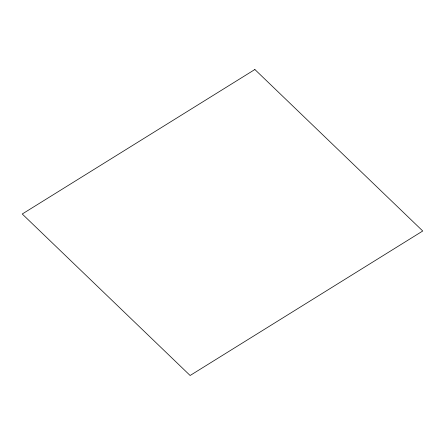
<?xml version="1.0" encoding="UTF-8"?>
<svg xmlns="http://www.w3.org/2000/svg" width="445" height="445" viewBox="0 0 445 445"><rect width="100%" height="100%" fill="white"/><g stroke="black" fill="none" stroke-linecap="round" stroke-linejoin="round"><path stroke-width="0.67" d="M254.874 69.509L22.25 214.001L190.126 375.491L422.75 230.999L254.874 69.509"/></g></svg>
